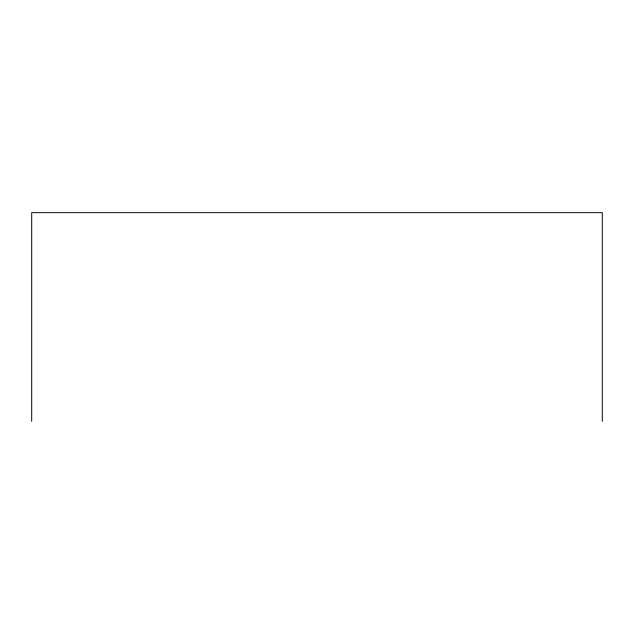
<?xml version="1.0" encoding="UTF-8"?>
<svg xmlns="http://www.w3.org/2000/svg" width="634" height="634" viewBox="0 0 634 634"><rect width="100%" height="100%" fill="white"/><g stroke="black" fill="none" stroke-linecap="round" stroke-linejoin="round"><path stroke-width="0.95" d="M602.3 421.333L602.3 212.667L31.7 212.667L31.7 421.333"/></g></svg>
